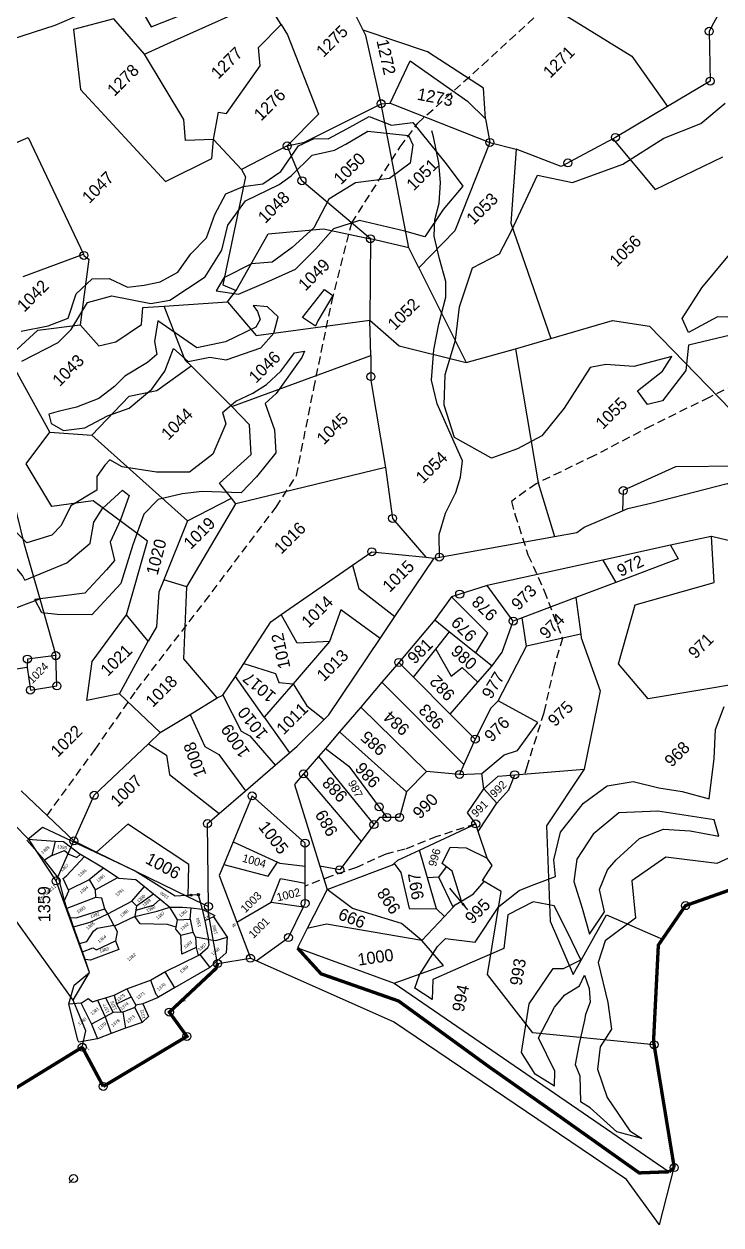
# Model space of a CAD drawing. Header units: metres. Extents: x 302481 to 307962, y 1946667 to 1951250.
# Drawn here: x 303832 to 304255, y 1946667 to 1947396 of the extents above; entities that cross this region are included whole.
import ezdxf

# ---------------------------------------------------------------- set-up
doc = ezdxf.new("R2010")
doc.units = ezdxf.units.M
doc.linetypes.add('DASHDOT', pattern=[1, 0.5, -0.25, 0, -0.25])
doc.linetypes.add('DASHED', pattern=[0.75, 0.5, -0.25])
for name, color, linetype in [('LINE_FOOTPATH', 1, 'DASHED'), ('LINE_WATER', 4, 'Continuous'), ('OFF', 1, 'Continuous'), ('POLY_HATCH', 12, 'Continuous'), ('POLY_PARCEL', 6, 'Continuous'), ('POLY_WATER', 4, 'Continuous'), ('SYM_ARROW', 1, 'Continuous'), ('SYM_STONE', 1, 'Continuous'), ('TEXT_MAPOUT', 7, 'Continuous'), ('TEXT_PARCEL', 7, 'Continuous'), ('V_BOUND_LINE', 7, 'Continuous'), ('V_BOUND_STREAM_LINE', 7, 'DASHDOT')]:
    doc.layers.add(name, color=color, linetype=linetype)
doc.styles.get("Standard").update_dxf_attribs({"font": 'simplex.shx'})
doc.styles.add('TEXT_MAP', font='')
doc.styles.get('TEXT_MAP').set_extended_font_data('Kruti Dev 050')
doc.dimstyles.get("Standard").update_dxf_attribs({"dimtxt": 0.18, "dimasz": 0.18, "dimexe": 0.18, "dimexo": 0.0625, "dimgap": 0.09, "dimtad": 0, "dimtih": 1, "dimtoh": 1, "dimdec": 4, "dimzin": 0, "dimdsep": 46, "dimtxsty": 'Standard', "dimcen": 0.09, "dimadec": 0, "dimazin": 0, "dimtfac": 1, "dimtdec": 4, "dimtofl": 0, "dimtmove": 0, "dimatfit": 3, "dimfxl": 1, "dimtolj": 1, "dimtzin": 0, "dimarcsym": 0})

# ---------------------------------------------------------------- blocks, each defined once
blk = doc.blocks.new('STONE')
blk.add_circle((0, 0), 0.851)
blk = doc.blocks.new('TEXTARROW')
blk.add_leader([(0.04, -0.01), (8.68, -0.01)], dimstyle='Standard', override={"dimtxt": 2.5, "dimasz": 2.5, "dimexe": 1.25, "dimexo": 0.625, "dimgap": 0.625, "dimtad": 1, "dimtih": 0, "dimtoh": 0, "dimzin": 8, "dimcen": 2.5, "dimtofl": 1})

msp = doc.modelspace()

# ---------------------------------------------------------------- linework, layer by layer
at = {"layer": 'LINE_FOOTPATH', "ltscale": 10}
for points in [[(303845.8, 1946915.49), (303875.08, 1946955.57), (303900.16, 1946991.63), (303941.69, 1947045.45), (303985.02, 1947102.85), (303997.38, 1947122.02), (304007.92, 1947174.88), (304018.84, 1947227.61), (304030.95, 1947275.54), (304060.37, 1947321.75), (304071.04, 1947336.2), (304110.34, 1947371.46), (304148.3, 1947406.32), (304185.97, 1947441.59), (304190.12, 1947495.49), (304195.93, 1947552.07), (304203.16, 1947611.33), (304206.86, 1947645.12), (304217.53, 1947660.08), (304256.23, 1947711.09), (304268.33, 1947722.79), (304286.83, 1947748.03), (304312.94, 1947788.05)], [(304284.2, 1947186.8), (304248.13, 1947169.52), (304213.07, 1947152.24), (304178.41, 1947134.15), (304142.94, 1947117.07), (304127.98, 1947106.31), (304130.17, 1947098.54), (304138.06, 1947073.91), (304147.88, 1947052), (304158.96, 1947023.09), (304153.68, 1947004.98), (304147.64, 1946977.75), (304137.55, 1946945.69), (304136.13, 1946940.68)], [(304106.28, 1946910.29), (304082.61, 1946902.6), (304063.35, 1946894.96), (304051.63, 1946891.95), (304033.8, 1946883.86), (304018.42, 1946878.64), (304002.62, 1946872.54)]]:
    msp.add_lwpolyline(points, dxfattribs=at)
at = {"layer": 'LINE_WATER'}
msp.add_lwpolyline([(304084.25, 1947072.44), (304084.04, 1947086.14), (304087.86, 1947099.09), (304094.13, 1947111.71), (304097.12, 1947121.06), (304098.3, 1947130.9), (304094.06, 1947140.59), (304082.82, 1947165.55), (304079.42, 1947179.99), (304080.8, 1947198.53), (304083.8, 1947214.11), (304088.12, 1947230.35), (304088.15, 1947240.03), (304084.26, 1947253.65), (304081.02, 1947267.61), (304081.54, 1947277.45), (304084.04, 1947287.62), (304084.9, 1947300.08), (304083.95, 1947312.06), (304080.56, 1947327.82), (304079.59, 1947331.6)], dxfattribs=at)
at = {"layer": 'OFF'}
for points in [[(303949.46, 1946825.47), (303969.37, 1946828.73)], [(304217.98, 1946666.58), (304226.94, 1946701.44)]]:
    msp.add_lwpolyline(points, dxfattribs=at)
at = {"layer": 'POLY_HATCH', "lineweight": -2}
for points in [[(304143.76, 1947304.68), (304165.19, 1947300.11), (304195.69, 1947311.33), (304220.56, 1947327.07), (304243.16, 1947336.05), (304257.86, 1947348.43)], [(303830.4, 1947191.46), (303852.51, 1947202.98), (303860.42, 1947210.85), (303870.46, 1947227.12), (303885.19, 1947231.29), (303908.83, 1947226.51), (303920.4, 1947228.59), (303941.99, 1947242.73), (303952.03, 1947259.01), (303955.75, 1947274.24), (303966.31, 1947288.93), (303986.84, 1947298.88), (303994.22, 1947304.12), (304006.87, 1947316.71), (304020.55, 1947319.83), (304027.39, 1947323.49), (304040.78, 1947331.41), (304065.47, 1947328.73), (304068.08, 1947322.95), (304066.47, 1947311.91), (304053.83, 1947302.48), (304033.32, 1947299.89), (304017, 1947289.94), (304008.01, 1947272.62), (303994.83, 1947260.56), (303982.71, 1947251.65), (303970.1, 1947250.62), (303953.25, 1947242.25), (303948.5, 1947234.37), (303962.16, 1947232.24), (303980.58, 1947240.09)], [(304261.1, 1947207.33), (304235.69, 1947201.18), (304233.95, 1947185.95), (304219.79, 1947167.37), (304210.76, 1947165.13), (304204.57, 1947173.61), (304219.84, 1947185.42), (304225.51, 1947194.44), (304202.36, 1947188.28), (304185.44, 1947189.45), (304175.84, 1947187.78), (304159.97, 1947162.99), (304146.38, 1947146.09), (304131.68, 1947138.23), (304115.87, 1947132.62), (304093.34, 1947145.08), (304087.19, 1947164.85), (304087.81, 1947183.46), (304094.08, 1947204.33), (304096.4, 1947224.63), (304104.37, 1947248.31), (304120.75, 1947256.74), (304128.13, 1947270.83), (304143.76, 1947304.68)], [(304086.45, 1947283.7), (304075.47, 1947267.08)], [(303980.58, 1947240.09), (303996.83, 1947247.54)], [(304008.94, 1947212.86), (304000.97, 1947218.19), (304014.38, 1947235.06)], [(303971.07, 1947225.39), (303973.69, 1947221.71), (303975.25, 1947216.97), (303972.61, 1947212.25), (303954.18, 1947203.35), (303936.82, 1947199.71), (303913.22, 1947216.05), (303911.08, 1947203.44), (303912.63, 1947195.56), (303906.84, 1947190.84), (303893.15, 1947182.46), (303886.82, 1947176.16), (303877.34, 1947168.83), (303863.65, 1947163.6), (303852.61, 1947160.99), (303846.82, 1947159.43), (303848.38, 1947153.65), (303855.73, 1947149.42), (303868.87, 1947150.97), (303882.56, 1947158.3), (303895.71, 1947163), (303909.42, 1947174.54), (303917.33, 1947185.56), (303922.63, 1947199.21), (303931.54, 1947191.31), (303944.69, 1947193.91), (303954.67, 1947192.31), (303975.72, 1947199.63), (303983.63, 1947208.54), (303986.29, 1947218.53)], [(303986.29, 1947218.53), (303979.68, 1947224.54), (303971.07, 1947225.39)], [(303952.52, 1947160.39), (303960.61, 1947167.27), (303970.82, 1947172.04), (303979.24, 1947177.43), (303987.97, 1947185.51), (303991.58, 1947190.3), (303996.1, 1947196.59), (304002.35, 1947197.67)], [(303952.52, 1947160.39), (303954.55, 1947153.42), (303946.61, 1947135.04), (303932.39, 1947124.03), (303912.41, 1947124.07), (303891.4, 1947127.27), (303884.05, 1947131.49), (303880.89, 1947128.35), (303876.14, 1947121.52), (303876.11, 1947113.11), (303860.31, 1947103.69), (303854.49, 1947091.61), (303848.7, 1947085.84), (303833.44, 1947081.14), (303824.01, 1947090.62)], [(303832.42, 1947058.39), (303857.83, 1947068.98), (303872.06, 1947081.04), (303874.2, 1947093.65), (303879.48, 1947102.04), (303891.6, 1947113.06), (303895.8, 1947109.89), (303890.5, 1947095.19), (303884.15, 1947081.54), (303886.74, 1947070.49), (303881.99, 1947064.72), (303868.81, 1947050.56), (303838.42, 1947046.66)], [(304251.2, 1946912.8), (304216.91, 1946918.06), (304193.22, 1946917.12), (304177.63, 1946904.08), (304167.72, 1946888.8), (304165.95, 1946875.23), (304171.08, 1946859.18), (304175.48, 1946843.38), (304184.65, 1946856.93), (304181.48, 1946870.51), (304186.45, 1946882.34), (304191.65, 1946888.5), (304205.76, 1946901.55), (304220.33, 1946907.19), (304236.62, 1946906.17), (304254.13, 1946902.92), (304251.2, 1946912.8)]]:
    msp.add_lwpolyline(points, dxfattribs=at)
at = {"layer": 'POLY_HATCH'}
for points in [[(303830.04, 1947209.87), (303846.42, 1947213.06), (303858.61, 1947217.71), (303863.52, 1947232.4), (303873.29, 1947241.64), (303883.52, 1947241.81), (303894.61, 1947236.43), (303904.84, 1947237.77), (303914.58, 1947239.8), (303925.32, 1947245.72), (303933.24, 1947256.81), (303942.62, 1947266.43), (303947.83, 1947280.64), (303954.49, 1947293.19), (303965.03, 1947297.75), (303977.01, 1947299.28), (303987.94, 1947306.76), (303998.61, 1947322.32), (304008.07, 1947326.78), (304016.64, 1947326.67), (304027.96, 1947332.78), (304041.62, 1947340.25), (304055.14, 1947334.97), (304068.1, 1947336.69), (304088.34, 1947311.54), (304098.46, 1947297.85)], [(304098.46, 1947297.85), (304086.45, 1947283.7)], [(304075.47, 1947267.08), (304063.19, 1947270.64), (304035.77, 1947277.12), (304019.82, 1947271.95), (304009.15, 1947259.9), (303996.83, 1947247.54)], [(304014.38, 1947235.06), (304019.46, 1947231.44), (304010.34, 1947216.08), (304008.94, 1947212.86)], [(304002.35, 1947197.67), (304000.64, 1947193.74), (303985.08, 1947171.97), (303978.31, 1947165.79), (303984.12, 1947149.84), (303984.74, 1947135.78), (303973.07, 1947121.2), (303963.85, 1947111.48), (303940.17, 1947112.3), (303927.89, 1947111), (303913.38, 1947107.49), (303904.72, 1947098.54), (303898.02, 1947079.85), (303890.64, 1947056.52), (303873.09, 1947037.41), (303852.06, 1947037.56), (303842.55, 1947038.57), (303838.42, 1947046.66)], [(303832.42, 1947058.39), (303830.89, 1947061.39), (303820.42, 1947073.81), (303806.82, 1947076.94), (303798.09, 1947081.6), (303774.88, 1947092.94), (303764.61, 1947097.38), (303755.32, 1947101.72), (303754.1, 1947109.67)], [(304154.22, 1946750.98), (304142.47, 1946758.17), (304134.17, 1946771.4), (304138.85, 1946801.02), (304153.38, 1946822.41), (304159.64, 1946822.39), (304170.09, 1946827.66), (304162.22, 1946844.08), (304154.06, 1946860.51), (304141.28, 1946862.9), (304125.81, 1946855.15), (304123.38, 1946834.57), (304104.16, 1946826.4), (304080.21, 1946815.74), (304079.89, 1946803.64), (304069.34, 1946810.48), (304072.15, 1946818.68), (304083.05, 1946835.9), (304087.94, 1946840.62), (304105.97, 1946838.48), (304120.39, 1946860.09), (304132.63, 1946869.88), (304140.29, 1946872.84), (304154.7, 1946878.4), (304153.82, 1946888.57), (304157.87, 1946905.23), (304171.74, 1946923.01), (304186.27, 1946933.48), (304201.92, 1946936.19), (304217.67, 1946932.16), (304231.7, 1946930.08), (304248.24, 1946925.48), (304251.18, 1946950.14), (304252.03, 1946967.72), (304257.33, 1946981.75)], [(304378.26, 1946902.62), (304354.1, 1946916.16), (304323.49, 1946910.52), (304274.9, 1946896.43), (304252.75, 1946886.18), (304221.75, 1946890.14), (304201.26, 1946875.72), (304203.41, 1946853.04), (304184.87, 1946839.17), (304180.8, 1946826.11), (304186.56, 1946801.76), (304188.87, 1946785.62), (304181.88, 1946774.92), (304180.31, 1946761.3), (304186.23, 1946744.04), (304199.94, 1946723.7), (304207.29, 1946719.24), (304192.15, 1946723.16), (304175.78, 1946737.8), (304169.92, 1946741.39)], [(304154.22, 1946750.98), (304154.44, 1946760.08), (304144.53, 1946780.39), (304154.21, 1946798.94), (304160.43, 1946806.49), (304169.38, 1946811.97), (304172.5, 1946818.5), (304175.22, 1946810.24), (304175.89, 1946801.99), (304173.11, 1946794.43), (304172.41, 1946790.99), (304168.93, 1946775.87), (304166.83, 1946764.18), (304169.56, 1946757.3), (304169.92, 1946741.39)]]:
    msp.add_lwpolyline(points, dxfattribs=at)
at = {"layer": 'POLY_HATCH', "lineweight": -2}
msp.add_lwpolyline([(304231.7, 1947217.51), (304243.6, 1947236.1), (304259.46, 1947255.24), (304273.61, 1947271.58), (304293.96, 1947281.68), (304318.79, 1947285.01), (304347.58, 1947291.16), (304358.32, 1947297.34), (304375.3, 1947314.23), (304377.02, 1947322.68), (304382.59, 1947297.85), (304380.29, 1947284.31), (304366.12, 1947264.59), (304346.35, 1947255.05), (304332.21, 1947244.36), (304312.97, 1947224.09), (304302.79, 1947217.34), (304288.13, 1947218.51), (304271.76, 1947217.98), (304253.14, 1947218.58), (304235.62, 1947209.03)], close=True, dxfattribs=at)
at = {"layer": 'POLY_PARCEL'}
for points in [[(303896.39, 1947416.97), (303908.99, 1947394.73), (303985.26, 1947424.97)], [(304019.87, 1947429.01), (304087.84, 1947426.81), (304159.39, 1947402.56), (304201.2, 1947376.95), (304222.91, 1947346.36)], [(304037.84, 1947392.79), (304019.87, 1947429.01)], [(304262.56, 1947418.76), (304248.24, 1947392.02), (304248.84, 1947361.74), (304222.91, 1947346.36)], [(303791.86, 1947367.85), (303824.49, 1947387.27), (303850.68, 1947395.67), (303884.11, 1947410.18)], [(303904.94, 1947378.03), (303923.35, 1947386.38), (303978.59, 1947411.43)], [(303988, 1947396.12), (303978.59, 1947411.43)], [(303886.39, 1947399.55), (303861.98, 1947393.19), (303866.08, 1947356.67), (303917.82, 1947300.7), (303945.93, 1947314.68), (303947.06, 1947326.26)], [(303904.94, 1947378.03), (303886.39, 1947399.55)], [(303947.06, 1947326.26), (303949.98, 1947342.84), (303954.81, 1947342.03), (303975.23, 1947370.98), (303974.26, 1947382.25), (303988, 1947396.12)], [(303988, 1947396.12), (303991.96, 1947389.81), (304010.73, 1947341.66), (303991.74, 1947322.37)], [(304112.17, 1947338.92), (304111.12, 1947357.41), (304077.04, 1947379.54), (304037.84, 1947392.79)], [(304048.8, 1947348.03), (304039.47, 1947389.52), (304037.84, 1947392.79)], [(303947.06, 1947326.26), (303929.89, 1947325.61), (303928.98, 1947338.42), (303904.94, 1947378.03)], [(304054.38, 1947348.28), (304066.55, 1947374.14), (304101.23, 1947349.66), (304112.17, 1947338.92)], [(303789.27, 1947366.22), (303810.29, 1947317.22), (303834.31, 1947327.47), (303867.89, 1947256.57)], [(303991.74, 1947322.37), (304002.35, 1947324.6), (304048.8, 1947348.03)], [(304048.8, 1947348.03), (304054.38, 1947348.28)], [(304065.69, 1947260.37), (304048.8, 1947348.03)], [(304054.38, 1947348.28), (304114.96, 1947324.49)], [(304222.91, 1947346.36), (304191.18, 1947327.54), (304189.64, 1947326.71)], [(304112.17, 1947338.92), (304114.96, 1947324.49)], [(303963.92, 1947307.94), (303947.06, 1947326.26)], [(303991.74, 1947322.37), (303963.92, 1947307.94)], [(304042.29, 1947265.91), (304000.73, 1947301.22), (303991.74, 1947322.37)], [(304114.96, 1947324.49), (304093.7, 1947270.66), (304071.81, 1947248.27)], [(304114.96, 1947324.49), (304130.79, 1947320.44)], [(304130.79, 1947320.44), (304127.65, 1947275.39), (304151.9, 1947205.25)], [(304189.64, 1947326.71), (304158.21, 1947309.83), (304130.79, 1947320.44)], [(304189.64, 1947326.71), (304215.37, 1947295.79), (304256.54, 1947315.82)], [(303963.92, 1947307.94), (303966.32, 1947303.5), (303952.61, 1947237.9), (303960.66, 1947234.47)], [(303960.66, 1947234.47), (303980.09, 1947268.85), (304013.72, 1947272.01), (304042.29, 1947265.91)], [(304042.29, 1947265.91), (304041.93, 1947216.49)], [(304065.69, 1947260.37), (304042.29, 1947265.91)], [(303831.39, 1947242.92), (303867.89, 1947256.57)], [(303867.89, 1947256.57), (303868.24, 1947255.82), (303871.23, 1947253.47), (303865.89, 1947213.58)], [(304071.81, 1947248.27), (304065.69, 1947260.37)], [(304071.81, 1947248.27), (304100.52, 1947190.82)], [(303955.51, 1947227.62), (303960.66, 1947234.47)], [(303917.04, 1947225.06), (303955.51, 1947227.62)], [(303955.51, 1947227.62), (303972.79, 1947207.24), (304041.93, 1947216.49)], [(303865.89, 1947213.58), (303877.32, 1947200.78), (303887.63, 1947203.24), (303903.31, 1947213.77), (303904, 1947224.2), (303917.04, 1947225.06)], [(303933.3, 1947188.64), (303929.69, 1947192.15), (303917.04, 1947225.06)], [(303822.37, 1947193.92), (303840.27, 1947210.43), (303865.89, 1947213.58)], [(304042.52, 1947195.03), (304041.93, 1947216.49)], [(304041.93, 1947216.49), (304059.74, 1947200.94), (304100.52, 1947190.82)], [(304151.9, 1947205.25), (304189.4, 1947216.2), (304211.94, 1947212.77), (304261.33, 1947161.95), (304268, 1947127.64), (304227.7, 1947127.33), (304195.97, 1947112.92), (304195.47, 1947100.56)], [(304130.4, 1947198.98), (304151.9, 1947205.25)], [(304100.52, 1947190.82), (304130.4, 1947198.98)], [(304130.4, 1947198.98), (304144.26, 1947117.71), (304154.21, 1947085.08)], [(303847.55, 1947148.39), (303822.37, 1947193.92)], [(303958.18, 1947164.04), (304042.52, 1947195.03)], [(304042.52, 1947195.03), (304042.65, 1947179.89), (304051.52, 1947126.96)], [(303873.12, 1947146.59), (303895.63, 1947170.26), (303912.57, 1947173.73), (303933.3, 1947188.64)], [(303958.18, 1947164.04), (303933.3, 1947188.64)], [(303957.85, 1947108.3), (303950.55, 1947117.42), (303969.92, 1947134.78), (303968.76, 1947152.88), (303958.18, 1947164.04)], [(303894.02, 1947037.33), (303906.9, 1947082.16), (303873.81, 1947106.64), (303848.8, 1947103.19), (303833.12, 1947129.15), (303847.55, 1947148.39)], [(303847.55, 1947148.39), (303873.12, 1947146.59)], [(303873.12, 1947146.59), (303931.19, 1947094.58)], [(303751.44, 1947129.12), (303767.81, 1947135.09), (303823.26, 1947115.88), (303831.79, 1947080.98), (303841.36, 1947047.08)], [(304051.52, 1947126.96), (303960.6, 1947104.87)], [(304051.52, 1947126.96), (304055.81, 1947096.02), (304075.94, 1947072.4)], [(303930.69, 1947054.44), (303960.6, 1947104.87)], [(303931.19, 1947094.58), (303957.85, 1947108.3)], [(303960.6, 1947104.87), (303957.85, 1947108.3)], [(303931.19, 1947094.58), (303916.73, 1947058.66)], [(304224.76, 1947079.65), (304229.24, 1947071.4), (304191.42, 1947057.12)], [(304293.54, 1947025.38), (304267.85, 1946995.78), (304211.09, 1946986.28), (304193.16, 1947007.57), (304203.16, 1947043.43), (304251.13, 1947057.14), (304249.55, 1947085.02)], [(304031.48, 1947067.66), (304043.1, 1947075.73), (304075.94, 1947072.4)], [(304075.94, 1947072.4), (304081.13, 1947071.88)], [(303988.14, 1947037.55), (304031.48, 1947067.66)], [(304031.48, 1947067.66), (304035.32, 1947053.34), (304057.24, 1947036.32)], [(304183.61, 1947070.54), (304191.42, 1947057.12)], [(303916.73, 1947058.66), (303913.74, 1947051.23), (303912.28, 1947030.17), (303907.21, 1947021.48)], [(303930.69, 1947054.44), (303916.73, 1947058.66)], [(303949.27, 1946986.88), (303928.98, 1947010.59), (303930.69, 1947054.44)], [(304129.07, 1947033.56), (304113.34, 1947055.12)], [(304191.42, 1947057.12), (304167.21, 1947047.97)], [(303820.95, 1947039.49), (303841.36, 1947047.08)], [(303841.36, 1947047.08), (303851.1, 1947012.59)], [(304106.41, 1947014.33), (304113.61, 1947026.21), (304091.56, 1947048.41)], [(304167.21, 1947047.97), (304134.59, 1947035.64)], [(304167.21, 1947047.97), (304170.17, 1947025.57)], [(303889.78, 1946989.46), (303869.91, 1946985.29), (303873.26, 1947009.11), (303894.02, 1947037.33)], [(303907.21, 1947021.48), (303894.02, 1947037.33)], [(303965.35, 1947007.83), (303981.9, 1947033.21), (303988.14, 1947037.55)], [(304017.39, 1947021.22), (303997.75, 1947020.17), (303988.14, 1947037.55)], [(304048.31, 1947023.03), (304024.32, 1947040.48), (304017.39, 1947021.22)], [(304134.59, 1947035.64), (304129.07, 1947033.56)], [(304137.24, 1947018.28), (304134.59, 1947035.64)], [(304081.51, 1947034.31), (304090.47, 1947027.12)], [(304116.29, 1947006.4), (304122.37, 1947014.64), (304129.07, 1947033.56)], [(303889.78, 1946989.46), (303907.21, 1947021.48)], [(304017.39, 1947021.22), (303995.38, 1946995.37)], [(304081.99, 1947016.51), (304090.47, 1947027.12)], [(304090.47, 1947027.12), (304106.41, 1947014.33)], [(304170.17, 1947025.57), (304137.24, 1947018.28)], [(304170.17, 1947025.57), (304170.46, 1947023.32), (304181.87, 1946991.21), (304172.1, 1946943.57)], [(304068.45, 1946999.56), (304081.99, 1947016.51)], [(304081.99, 1947016.51), (304091.33, 1947000.03), (304098.14, 1947005.33), (304107.66, 1946996.44)], [(304106.41, 1947014.33), (304116.29, 1947006.4)], [(304119.89, 1946985.12), (304137.24, 1947018.28)], [(303833.79, 1947005.44), (303835.71, 1946991.64), (303851.77, 1946994.18), (303851.1, 1947012.59)], [(303851.1, 1947012.59), (303833.85, 1947010.52), (303833.79, 1947005.44)], [(303960.24, 1946999.99), (303965.35, 1947007.83)], [(303965.35, 1947007.83), (303984.72, 1947001.71), (303986.63, 1946996.25), (303995.38, 1946995.37)], [(304068.45, 1946999.56), (304059.55, 1947008.47)], [(304107.66, 1946996.44), (304116.29, 1947006.4)], [(303833.79, 1947005.44), (303790.77, 1946998.88)], [(303952.72, 1946988.47), (303960.24, 1946999.99)], [(303977.85, 1946975.29), (303960.24, 1946999.99)], [(304090.87, 1946977.09), (304068.45, 1946999.56)], [(303995.38, 1946995.37), (303977.85, 1946975.29)], [(303995.38, 1946995.37), (304003.59, 1946982.1), (304014.26, 1946973.79)], [(304049.29, 1946996.4), (304099.18, 1946946.5)], [(304090.87, 1946977.09), (304107.66, 1946996.44)], [(303914.58, 1946965.82), (303889.78, 1946989.46)], [(303932.71, 1946976.83), (303949.27, 1946986.88)], [(303949.27, 1946986.88), (303952.72, 1946988.47)], [(303952.72, 1946988.47), (303963.82, 1946966.73), (303969.11, 1946963.83), (303984.5, 1946946.06)], [(304119.89, 1946985.12), (304115.48, 1946980.73), (304106.06, 1946961.86)], [(304110.03, 1946940.95), (304123.64, 1946952.29), (304131.71, 1946955.02), (304144.05, 1946971.87), (304119.89, 1946985.12)], [(304036.44, 1946981.27), (304076.48, 1946942.11)], [(304106.06, 1946961.86), (304090.87, 1946977.09)], [(303914.58, 1946965.82), (303932.71, 1946976.83)], [(303932.71, 1946976.83), (303941.69, 1946957.33), (303950.15, 1946952.49), (303966.35, 1946930.41)], [(303977.85, 1946975.29), (303993.11, 1946953.49)], [(303907.44, 1946959.03), (303914.58, 1946965.82)], [(304064.15, 1946929.85), (304023.59, 1946966.29)], [(303862.14, 1946899.98), (303874.51, 1946927.7), (303907.44, 1946959.03)], [(303907.44, 1946959.03), (303918.45, 1946952.16), (303920.23, 1946940.41), (303950.5, 1946916.73)], [(304014.96, 1946956.23), (304029.18, 1946945.51), (304052.36, 1946914.29)], [(304106.06, 1946961.86), (304099.18, 1946946.5)], [(304010.79, 1946951.36), (304044.48, 1946909.94)], [(304001.64, 1946940.69), (304036.63, 1946899.58)], [(304076.48, 1946942.11), (304064.15, 1946929.85)], [(304096.46, 1946940.42), (304076.48, 1946942.11)], [(304099.18, 1946946.5), (304096.46, 1946940.42)], [(304096.46, 1946940.42), (304110.03, 1946940.95)], [(304111.22, 1946931.68), (304110.03, 1946940.95)], [(304129.97, 1946940.19), (304172.1, 1946943.57)], [(304172.1, 1946943.57), (304149.24, 1946909.23), (304151.62, 1946851.28), (304165.6, 1946818.76), (304185.75, 1946855.01), (304219.79, 1946840.32)], [(304111.22, 1946931.68), (304119.91, 1946939.38), (304129.97, 1946940.19)], [(304119.18, 1946923), (304126.52, 1946931.1), (304129.97, 1946940.19)], [(303830.06, 1946930.45), (303862.14, 1946899.98)], [(304064.15, 1946929.85), (304060.06, 1946914.27), (304052.36, 1946914.29)], [(304106.28, 1946910.29), (304101.29, 1946917.07), (304111.22, 1946931.68)], [(304119.18, 1946923), (304111.22, 1946931.68)], [(303851.33, 1946875.65), (303835, 1946900.59), (303815.71, 1946920.08)], [(304107.81, 1946905.71), (304119.18, 1946923)], [(304052.36, 1946914.29), (304047.78, 1946914.3), (304044.48, 1946909.94)], [(303931.66, 1946866.08), (303931.95, 1946885.73), (303894.94, 1946910.11), (303875.9, 1946893.12)], [(304044.48, 1946909.94), (304036.63, 1946899.58)], [(304072.2, 1946894.39), (304106.28, 1946910.29)], [(304107.81, 1946905.71), (304106.28, 1946910.29)], [(304113.25, 1946889.43), (304107.81, 1946905.71)], [(303851.33, 1946875.65), (303861.33, 1946898.17), (303862.14, 1946899.98)], [(303862.14, 1946899.98), (303875.9, 1946893.12)], [(303958.89, 1946899.47), (303985.79, 1946887.1)], [(304036.63, 1946899.58), (304023.65, 1946882.44), (304011.58, 1946884.74)], [(303875.9, 1946893.12), (303931.66, 1946866.08)], [(304056.76, 1946886.36), (304059.02, 1946888.24), (304072.2, 1946894.39)], [(304077.09, 1946877.47), (304072.2, 1946894.39)], [(304088.56, 1946884.25), (304085.95, 1946886.29), (304090.86, 1946896.16), (304100.47, 1946895.87), (304113.25, 1946889.43)], [(303953.16, 1946885.58), (303980.13, 1946878.53), (303985.79, 1946887.1)], [(303985.79, 1946887.1), (303987.31, 1946886.41), (304002.59, 1946884.73)], [(304016.01, 1946870.56), (304055.76, 1946885.53), (304056.76, 1946886.36)], [(304056.76, 1946886.36), (304060.75, 1946880.79), (304065.96, 1946858.98), (304082.48, 1946858.81)], [(304083.9, 1946877.9), (304088.56, 1946884.25)], [(304097.7, 1946863.39), (304092.03, 1946881.54), (304088.56, 1946884.25)], [(304111.52, 1946875.34), (304110.36, 1946876.03), (304116.35, 1946885.09), (304113.25, 1946889.43)], [(303861.67, 1946803.11), (303871.71, 1946820.01), (303851.33, 1946875.65)], [(303981.92, 1946862.76), (303987.65, 1946877.24), (304002.61, 1946874.28)], [(304083.9, 1946877.9), (304077.09, 1946877.47)], [(304082.48, 1946858.81), (304077.09, 1946877.47)], [(304092.55, 1946859.66), (304083.9, 1946877.9)], [(304097.7, 1946863.39), (304104.99, 1946867.81), (304111.52, 1946875.34)], [(304214.68, 1946776.14), (304140.93, 1946783.37), (304113.56, 1946818.76), (304121.71, 1946869.24), (304111.52, 1946875.34)], [(303861.67, 1946803.11), (303813.65, 1946869.7)], [(304073.55, 1946839.42), (304061.25, 1946849.75), (304031.49, 1946858.96), (304016.01, 1946870.56)], [(303931.66, 1946866.08), (303943.86, 1946860.16)], [(303961.13, 1946850.59), (303981.92, 1946862.76)], [(303981.92, 1946862.76), (304001.62, 1946859.93)], [(304092.55, 1946859.66), (304093.87, 1946861.07), (304097.7, 1946863.39)], [(304073.55, 1946839.42), (304087.31, 1946854.07)], [(304082.48, 1946858.81), (304087.31, 1946854.07)], [(304087.31, 1946854.07), (304092.55, 1946859.66)], [(304073.55, 1946839.42), (304015.64, 1946849.42), (304003.94, 1946846.68)], [(304056.7, 1946813.58), (304086.77, 1946824.23), (304073.55, 1946839.42)], [(303867.21, 1946774.61), (303869.31, 1946784.53), (303861.67, 1946803.11)], [(303859.31, 1946692.21), (303861.89, 1946694.78)]]:
    msp.add_lwpolyline(points, dxfattribs=at)
at = {"layer": 'POLY_PARCEL', "lineweight": -2}
for points in [[(303834.17, 1946901.13), (303842.97, 1946908.41), (303899.43, 1946881.71), (303923.6, 1946866.53), (303937.73, 1946867.34), (303940.11, 1946858.56)], [(303844.29, 1946888.33), (303833.45, 1946900.53)], [(303834.17, 1946901.13), (303850.67, 1946899.83)], [(303850.67, 1946899.83), (303848.73, 1946891.09)], [(303850.67, 1946899.83), (303855.8, 1946899.71), (303865.85, 1946892), (303866.07, 1946891.88)], [(303848.73, 1946891.09), (303844.29, 1946888.33)], [(303848.73, 1946891.09), (303856.42, 1946894.07), (303859.1, 1946892.03), (303863.82, 1946889.89), (303866.07, 1946891.88)], [(303858.97, 1946869.66), (303855.52, 1946877.05), (303857.72, 1946878.78), (303868.55, 1946890.49)], [(303866.07, 1946891.88), (303868.26, 1946890.66), (303868.55, 1946890.49)], [(303868.55, 1946890.49), (303880.15, 1946883.64)], [(303856.44, 1946863.75), (303853.03, 1946877.08), (303844.29, 1946888.33)], [(303871.44, 1946876.52), (303880.15, 1946883.64)], [(303880.15, 1946883.64), (303888.82, 1946877.81)], [(303858.97, 1946869.66), (303859.32, 1946870.49), (303871.11, 1946876.25), (303871.44, 1946876.52)], [(303871.44, 1946876.52), (303875.01, 1946870.19)], [(303875.01, 1946870.19), (303888.82, 1946877.81)], [(303888.82, 1946877.81), (303889.38, 1946877.44), (303899.82, 1946876.51), (303905.09, 1946872.22)], [(303856.44, 1946863.75), (303858.97, 1946869.66)], [(303875.01, 1946870.19), (303875.28, 1946865.59)], [(303897.25, 1946863.4), (303905.09, 1946872.22)], [(303900.18, 1946860.58), (303910.54, 1946867.79)], [(303905.09, 1946872.22), (303910.54, 1946867.79)], [(303910.54, 1946867.79), (303914.56, 1946864.52)], [(303857.93, 1946858.97), (303856.44, 1946863.75)], [(303875.28, 1946865.59), (303857.93, 1946858.97)], [(303880.97, 1946858.79), (303880.64, 1946859.39), (303879.05, 1946865.13), (303875.28, 1946865.59)], [(303882.69, 1946855.65), (303897.25, 1946863.4)], [(303897.25, 1946863.4), (303900.18, 1946860.58)], [(303899.74, 1946857.94), (303910.49, 1946860.93), (303914.56, 1946864.52)], [(303900.18, 1946860.58), (303899.74, 1946857.94)], [(303914.56, 1946864.52), (303920.4, 1946859.78)], [(303859.98, 1946853.19), (303858.04, 1946858.61), (303857.93, 1946858.97)], [(303859.98, 1946853.19), (303864.05, 1946853.35), (303880.97, 1946858.79)], [(303861.95, 1946847.69), (303859.98, 1946853.19)], [(303861.95, 1946847.69), (303871.97, 1946850.52), (303882.69, 1946855.65)], [(303882.69, 1946855.65), (303880.97, 1946858.79)], [(303886.49, 1946848.69), (303882.69, 1946855.65)], [(303899.11, 1946854.15), (303886.79, 1946848.13)], [(303899.11, 1946854.15), (303912.73, 1946857.22), (303920.4, 1946859.78)], [(303899.74, 1946857.94), (303899.11, 1946854.15)], [(303924.36, 1946847.61), (303919.04, 1946849.23), (303902.44, 1946849.61), (303899.11, 1946854.15)], [(303920.4, 1946859.78), (303928.08, 1946859.82), (303933.37, 1946859.26)], [(303925.05, 1946852.07), (303920.4, 1946859.78)], [(303932.78, 1946852.51), (303933.37, 1946859.26)], [(303933.37, 1946859.26), (303940.11, 1946858.56)], [(303940.11, 1946858.56), (303941.61, 1946851.36)], [(303940.11, 1946858.56), (303947.68, 1946854.67), (303947.04, 1946853.82)], [(303947.04, 1946853.82), (303941.61, 1946851.36)], [(303947.04, 1946853.82), (303955.27, 1946841.45)], [(303865.55, 1946837.62), (303861.95, 1946847.69)], [(303865.55, 1946837.62), (303869.9, 1946838.91), (303874, 1946845.19), (303876.2, 1946846.87), (303886.49, 1946848.69)], [(303886.79, 1946848.13), (303886.49, 1946848.69)], [(303886.79, 1946848.13), (303888.35, 1946844.71), (303887.42, 1946839.2)], [(303927.06, 1946842.67), (303924.15, 1946846.3), (303924.36, 1946847.61)], [(303924.36, 1946847.61), (303925.05, 1946852.07)], [(303925.05, 1946852.07), (303932.78, 1946852.51)], [(303932.78, 1946852.51), (303934.31, 1946844.54)], [(303941.61, 1946851.36), (303943.95, 1946840.12)], [(303867.31, 1946832.58), (303873.54, 1946835.01), (303875.92, 1946833.82), (303887.42, 1946839.2)], [(303887.42, 1946839.2), (303889.37, 1946834.09), (303872.18, 1946827.62), (303868.97, 1946827.84)], [(303927.06, 1946842.67), (303934.31, 1946844.54)], [(303936.46, 1946835.13), (303927.64, 1946831.13), (303927.06, 1946842.67)], [(303934.31, 1946844.54), (303936.09, 1946841.42)], [(303943.95, 1946840.12), (303936.09, 1946841.42)], [(303936.09, 1946841.42), (303936.46, 1946835.13)], [(303938.68, 1946830.93), (303943.43, 1946835.16), (303944.29, 1946836.77), (303943.95, 1946840.12)], [(303943.95, 1946840.12), (303948.31, 1946839.41), (303955.27, 1946841.45)], [(303955.27, 1946841.45), (303954.67, 1946831.9), (303945.16, 1946823.38), (303944.7, 1946823.12)], [(303867.31, 1946832.58), (303865.55, 1946837.62)], [(303868.97, 1946827.84), (303867.31, 1946832.58)], [(303936.46, 1946835.13), (303937.64, 1946830.41)], [(303859, 1946800.91), (303862.38, 1946812.34), (303871.71, 1946820.01), (303868.97, 1946827.84)], [(303917.32, 1946820.37), (303937.64, 1946830.41)], [(303937.64, 1946830.41), (303938.68, 1946830.93)], [(303938.68, 1946830.93), (303944.7, 1946823.12)], [(303908.73, 1946815.46), (303917.32, 1946820.37)], [(303917.32, 1946820.37), (303923.26, 1946810.79)], [(303944.7, 1946823.12), (303923.26, 1946810.79)], [(303886.51, 1946806.31), (303894.28, 1946810.11)], [(303894.28, 1946810.11), (303908.73, 1946815.46)], [(303894.28, 1946810.11), (303897.01, 1946805.2)], [(303908.73, 1946815.46), (303911.88, 1946806.95), (303913.64, 1946805.08)], [(303923.26, 1946810.79), (303913.64, 1946805.08)], [(303866.39, 1946801.68), (303867.13, 1946801.75), (303870.87, 1946804.24), (303873.47, 1946802.29), (303876.39, 1946803.19)], [(303876.39, 1946803.19), (303881.29, 1946804.7)], [(303876.39, 1946803.19), (303881.14, 1946793.12)], [(303881.29, 1946804.7), (303886.51, 1946806.31)], [(303881.29, 1946804.7), (303885.93, 1946795.79)], [(303886.51, 1946806.31), (303888.04, 1946801.07)], [(303888.04, 1946801.07), (303897.01, 1946805.2)], [(303897.01, 1946805.2), (303899.85, 1946800.1)], [(303913.64, 1946805.08), (303913.29, 1946804.86), (303904.01, 1946800.9)], [(303859, 1946800.91), (303866.39, 1946801.68)], [(303876.57, 1946779.79), (303865.14, 1946777.76), (303864.49, 1946778.94), (303859, 1946800.91)], [(303866.39, 1946801.68), (303872.73, 1946788.62)], [(303885.93, 1946795.79), (303881.14, 1946793.12)], [(303890.9, 1946795.88), (303885.93, 1946795.79)], [(303888.04, 1946801.07), (303890.9, 1946795.88)], [(303891.8, 1946795.9), (303890.9, 1946795.88)], [(303899.1, 1946798.7), (303891.8, 1946795.9)], [(303891.8, 1946795.9), (303893.55, 1946786.12)], [(303899.85, 1946800.1), (303899.1, 1946798.7)], [(303899.1, 1946798.7), (303903.64, 1946789.55)], [(303904.01, 1946800.9), (303899.85, 1946800.1)], [(303904.01, 1946800.9), (303907.45, 1946793.21), (303903.64, 1946789.55)], [(303881.14, 1946793.12), (303872.73, 1946788.62)], [(303872.73, 1946788.62), (303876.57, 1946779.79)], [(303881.14, 1946793.12), (303884.83, 1946782.88)], [(303903.64, 1946789.55), (303893.55, 1946786.12)], [(303884.83, 1946782.88), (303876.57, 1946779.79)], [(303893.55, 1946786.12), (303892.97, 1946785.92), (303884.83, 1946782.88)]]:
    msp.add_lwpolyline(points, dxfattribs=at)
at = {"layer": 'POLY_WATER'}
for points in [[(304198.7, 1947101.94), (304212.65, 1947105.34), (304259.01, 1947117.15), (304290.71, 1947099.02), (304304.9, 1947112.39), (304340.35, 1947137.91)], [(304195.47, 1947100.56), (304198.7, 1947101.94)], [(304167.67, 1947087.51), (304172.21, 1947090.65), (304195.47, 1947100.56)], [(304154.21, 1947085.08), (304167.67, 1947087.51)], [(304081.13, 1947071.88), (304154.21, 1947085.08)], [(304224.76, 1947079.65), (304183.61, 1947070.54)], [(304249.55, 1947085.02), (304249.28, 1947085.08), (304224.76, 1947079.65)], [(304287.95, 1947075.97), (304249.55, 1947085.02)], [(304057.24, 1947036.32), (304081.13, 1947071.88)], [(304183.61, 1947070.54), (304113.34, 1947055.12)], [(304113.34, 1947055.12), (304091.56, 1947048.41)], [(304091.56, 1947048.41), (304081.51, 1947034.31)], [(304048.31, 1947023.03), (304057.24, 1947036.32)], [(304081.51, 1947034.31), (304059.55, 1947008.47)], [(304014.26, 1946973.79), (304017.11, 1946976.6), (304048.31, 1947023.03)], [(304059.55, 1947008.47), (304049.29, 1946996.4)], [(304049.29, 1946996.4), (304036.44, 1946981.27)], [(304036.44, 1946981.27), (304023.59, 1946966.29)], [(303993.11, 1946953.49), (303997.75, 1946957.49), (304014.26, 1946973.79)], [(304023.59, 1946966.29), (304014.96, 1946956.23)], [(304014.96, 1946956.23), (304010.79, 1946951.36)], [(303984.5, 1946946.06), (303993.11, 1946953.49)], [(304010.79, 1946951.36), (304001.64, 1946940.69)], [(303966.35, 1946930.41), (303984.5, 1946946.06)], [(304001.64, 1946940.69), (303996.14, 1946934.27), (304011.58, 1946884.74)], [(303950.5, 1946916.73), (303966.35, 1946930.41)], [(304002.57, 1946898.66), (303970.39, 1946927.33), (303958.89, 1946899.47)], [(303943.86, 1946860.16), (303943.3, 1946910.53), (303950.5, 1946916.73)], [(303958.89, 1946899.47), (303953.16, 1946885.58)], [(304002.59, 1946884.73), (304002.57, 1946898.66)], [(303953.16, 1946885.58), (303950.43, 1946878.96), (303961.13, 1946850.59)], [(304002.61, 1946874.28), (304002.59, 1946884.73)], [(304011.58, 1946884.74), (304016.01, 1946870.56)], [(304001.62, 1946859.93), (304002.63, 1946861.99), (304002.61, 1946874.28)], [(304016.01, 1946870.56), (304003.94, 1946846.68)], [(303949.46, 1946825.47), (303943.91, 1946855.92), (303943.86, 1946860.16)], [(303972.8, 1946827.21), (303992.48, 1946841.29), (304001.62, 1946859.93)], [(303961.13, 1946850.59), (303969.37, 1946828.73)], [(304003.94, 1946846.68), (303998, 1946834.92), (304056.7, 1946813.58)], [(303972.8, 1946827.21), (303969.37, 1946828.73)], [(304217.98, 1946666.58), (304198, 1946694.19), (304056.42, 1946790.07), (303972.8, 1946827.21)], [(304056.7, 1946813.58), (304223.91, 1946698.92)]]:
    msp.add_lwpolyline(points, dxfattribs=at)
at = {"layer": 'V_BOUND_LINE', "const_width": 2.04}
for points in [[(304354.78, 1946901.48), (304351.48, 1946902.21), (304233.74, 1946860.65), (304219.79, 1946840.32)], [(304219.79, 1946840.32), (304217.27, 1946836.64), (304214.35, 1946778.19), (304214.68, 1946776.14)], [(303879.97, 1946750.79), (303930.79, 1946781.19), (303920.13, 1946795.92), (303948.51, 1946822.51), (303949.46, 1946825.47)], [(303815.71, 1946742.94), (303867.21, 1946774.61)], [(303867.21, 1946774.61), (303879.97, 1946750.79)], [(304214.68, 1946776.14), (304226.94, 1946701.44)], [(304226.94, 1946701.44), (304223.91, 1946698.92)]]:
    msp.add_lwpolyline(points, dxfattribs=at)
at = {"layer": 'V_BOUND_STREAM_LINE', "ltscale": 10, "const_width": 2.04}
msp.add_lwpolyline([(304223.91, 1946698.92), (304205.64, 1946698.23), (304155.25, 1946734), (304114.2, 1946762.86), (304059.41, 1946802.7), (304012.31, 1946819.22), (303998, 1946834.92)], dxfattribs=at)

# ---------------------------------------------------------------- block references
at = {"layer": 'SYM_ARROW', "xscale": 1.971114545664052, "yscale": 1.971114545664052, "zscale": 1.971114545664052, "rotation": 130.144299831522}
msp.add_blockref('TEXTARROW', (304101.51, 1946858.1), dxfattribs=at)
at = {"layer": 'SYM_STONE', "xscale": 2.862570097236071, "yscale": 2.862570097236071, "zscale": 2.862570097236071, "rotation": 44.8498280447801}
for p in [(304248.24, 1947392.02), (304248.84, 1947361.74), (304048.8, 1947348.03), (304114.96, 1947324.49), (304191.18, 1947327.54), (303991.74, 1947322.37), (304162.29, 1947312.02), (304000.73, 1947301.22), (304042.29, 1947265.91), (303868.24, 1947255.82), (304042.63, 1947182.19), (304195.97, 1947112.92), (304055.81, 1947096.02), (304043.1, 1947075.73), (304084.25, 1947072.44), (304096.56, 1947049.95), (304129.07, 1947033.56), (303833.85, 1947010.52), (303851.1, 1947012.59), (304059.55, 1947008.47), (303835.71, 1946991.64), (303851.77, 1946994.18), (304106.06, 1946961.86), (304001.64, 1946940.69), (304096.46, 1946940.42), (304129.97, 1946940.19), (303874.51, 1946927.7), (303970.39, 1946927.33), (304047.66, 1946920.62), (303943.3, 1946910.53), (304044.48, 1946909.94), (304052.36, 1946914.29), (304052.36, 1946914.29), (304060.06, 1946914.27), (304060.06, 1946914.27), (304106.28, 1946910.29), (303862.14, 1946899.98), (304002.57, 1946898.66), (304023.65, 1946882.44), (303851.33, 1946875.65), (303943.86, 1946860.16), (304002.63, 1946861.99), (304233.74, 1946860.65), (304233.74, 1946860.65), (303992.48, 1946841.29), (303969.37, 1946828.73), (303949.46, 1946825.47), (303920.13, 1946795.92), (303930.79, 1946781.19), (303867.21, 1946774.61), (304214.68, 1946776.14), (303879.97, 1946750.79), (304226.94, 1946701.44), (303861.89, 1946694.78)]:
    msp.add_blockref('STONE', p, dxfattribs=at)
at = {"layer": 'SYM_STONE', "lineweight": -2, "xscale": 0.7371591076019214, "yscale": 0.7371591076019214, "zscale": 0.7371591076019214, "rotation": 39.59877169023737}
for p in [(303933.26, 1946867.08), (303937.73, 1946867.34)]:
    msp.add_blockref('STONE', p, dxfattribs=at)

# ---------------------------------------------------------------- texts
at = {"layer": 'TEXT_MAPOUT', "lineweight": -2, "style": 'TEXT_MAP'}
for s, height, p in [('yk-l-ua211', 2.106, (303841.19, 1946863.51)), ('æ', 2.11, (303959.01, 1946847.32)), ('.kq', 2.106, (303926.96, 1946800.74)), ('l', 2.11, (303871.19, 1946772.63))]:
    msp.add_text(s, height=height, rotation=39.59877, dxfattribs=at).set_placement(p)
at = {"layer": 'TEXT_PARCEL', "style": 'TEXT_MAP'}
for s, height, rotation, p in [('1275', 7.361, 44.84983, (304013.77, 1947375.7)), ('1272', 7.361, 282.40966, (304045.94, 1947386.29)), ('1277', 7.361, 44.84983, (303949.8, 1947362.51)), ('1271', 7.361, 44.84983, (304151.6, 1947363.11)), ('1278', 7.361, 44.84983, (303886.78, 1947352.12)), ('1276', 7.361, 44.84983, (303975.91, 1947337.16)), ('1273', 7.361, 349.02814, (304070.28, 1947350.5)), ('1050', 7.361, 44.84983, (304024.35, 1947298.33)), ('1051', 7.361, 44.84983, (304068.59, 1947294.64)), ('1047', 7.361, 44.84983, (303871.49, 1947286.86)), ('1048', 7.361, 44.84983, (303978.39, 1947274.83)), ('1053', 7.361, 44.84983, (304104.99, 1947273.95)), ('1056', 7.361, 44.84983, (304192.02, 1947248.28)), ('1049', 7.361, 44.84983, (304002.85, 1947233.81)), ('1042', 7.361, 44.84983, (303831.98, 1947220.99)), ('1052', 7.361, 44.84983, (304057.19, 1947209.9)), ('1046', 7.361, 44.84983, (303972.83, 1947177.74)), ('1043', 7.361, 44.84983, (303853.47, 1947175.72)), ('1055', 7.361, 44.84983, (304183.51, 1947149.65)), ('1044', 7.361, 44.84983, (303919.57, 1947143.13)), ('1045', 7.361, 44.84983, (304014.01, 1947140.29)), ('1054', 7.361, 44.84983, (304074.27, 1947116.77)), ('1019', 7.361, 44.84983, (303933.19, 1947076.79)), ('1016', 7.361, 44.84983, (303988.15, 1947073.82)), ('1020', 7.361, 75.27882, (303912.97, 1947061.09)), ('972', 7.361, 25.76528, (304194.39, 1947060.34)), ('1015', 7.361, 44.84983, (304054.07, 1947050.64)), ('973', 7.361, 44.84983, (304132.3, 1947039.68)), ('1014', 7.361, 44.84983, (304004.78, 1947029.07)), ('978', 7.361, 135.91231, (304120.09, 1947038.23)), ('979', 7.361, 134.84983, (304107.52, 1947025.52)), ('974', 7.361, 44.84983, (304149.38, 1947022.14)), ('1012', 7.361, 102.19255, (303993.76, 1947005.42)), ('981', 7.361, 44.84983, (304069.23, 1947006.96)), ('971', 7.361, 44.84983, (304239.82, 1947010.13)), ('1021', 7.361, 44.84983, (303882.71, 1946999.52)), ('1013', 7.361, 44.84983, (304014.08, 1946996.46)), ('980', 7.361, 318.48803, (304090.63, 1947014.22)), ('1024', 4.907, 44.84983, (303836.83, 1946995.16)), ('1018', 7.361, 44.84983, (303910.1, 1946980.77)), ('1017', 7.361, 140.04687, (303985.57, 1946989.12)), ('982', 7.361, 132.93785, (304094.24, 1946989.36)), ('977', 7.361, 59.31933, (304115.81, 1946985.69)), ('975', 7.361, 44.84983, (304154.54, 1946968.98)), ('1010', 7.361, 128.59966, (303980.47, 1946965.25)), ('1011', 7.361, 44.84983, (303989.56, 1946963.99)), ('984', 7.361, 138.66954, (304066.76, 1946968.87)), ('983', 7.361, 133.60262, (304087.63, 1946972.07)), ('1022', 7.361, 44.84983, (303852.43, 1946950.45)), ('1009', 7.361, 124.12141, (303969.39, 1946953.76)), ('976', 7.361, 44.84983, (304115.91, 1946959.55)), ('985', 7.361, 138.66938, (304052.81, 1946956.65)), ('1008', 7.361, 109.67284, (303942.79, 1946940.21)), ('968', 7.361, 44.84983, (304225.41, 1946944.39)), ('986', 7.361, 132.24348, (304048.92, 1946936.39)), ('1007', 7.361, 44.84983, (303888.77, 1946920.18)), ('988', 7.361, 133.62914, (304029.01, 1946927.79)), ('987', 4.907, 297.72353, (304028.46, 1946935.39)), ('992', 4.907, 44.84983, (304117.83, 1946925.96)), ('990', 7.361, 44.84983, (304072.44, 1946912.81)), ('991', 4.907, 44.84983, (304106.52, 1946914.02)), ('1005', 7.361, 307.83247, (303973.83, 1946908.44)), ('989', 7.361, 119.70473, (304022.88, 1946905.51)), ('1006', 7.361, 331.80066, (303905, 1946886.78)), ('1004', 4.907, 344.17687, (303964.05, 1946887.45)), ('996', 4.907, 74.01171, (304082.09, 1946884.01)), ('997', 7.361, 99.13372, (304074.9, 1946864.91)), ('1359', 7.361, 90.48499, (303847.81, 1946850.61)), ('1003', 4.907, 44.84983, (303966.34, 1946855.88)), ('1002', 4.907, 13.89896, (303986, 1946863.18)), ('998', 7.361, 124.12143, (304061.14, 1946858.77)), ('995', 7.361, 44.84983, (304104.18, 1946848.92)), ('1001', 4.907, 44.84983, (303971.2, 1946840.31)), ('999', 7.361, 158.37904, (304040.14, 1946853.44)), ('1000', 7.361, 8.09697, (304035.08, 1946824.16)), ('993', 7.361, 80.17277, (304134.11, 1946811.64)), ('994', 7.361, 77.83549, (304098.99, 1946795.61))]:
    msp.add_text(s, height=height, rotation=rotation, dxfattribs=at).set_placement(p)
at = {"layer": 'TEXT_PARCEL', "lineweight": -2, "style": 'TEXT_MAP'}
for s, height, rotation, p in [('1399', 1.896, 39.59877, (303843.11, 1946892)), ('1398', 1.896, 352.03115, (303851.93, 1946895.66)), ('1397', 1.896, 39.59877, (303854.71, 1946881.05)), ('1396', 1.896, 39.59877, (303865.6, 1946877.94)), ('1395', 1.896, 39.59877, (303876.67, 1946874.63)), ('1394', 1.896, 39.59877, (303866.58, 1946867.71)), ('1391', 1.896, 39.59877, (303888.29, 1946866.2)), ('1360', 1.896, 143.65473, (303920.03, 1946865.95)), ('1390', 1.896, 39.59877, (303901.32, 1946862.38)), ('1389', 1.896, 39.59877, (303904.61, 1946859.8)), ('1388', 1.896, 28.66032, (303906.75, 1946856.52)), ('1393', 1.896, 33.16649, (303864.54, 1946855.76)), ('1392', 1.896, 16.87763, (303872.44, 1946853.21)), ('1386', 1.896, 39.59877, (303891.01, 1946853.36)), ('1387', 1.896, 39.59877, (303913.03, 1946852.1)), ('1361', 1.896, 39.59877, (303926.99, 1946853.51)), ('1364', 1.896, 103.74496, (303939.46, 1946847.87)), ('1365', 1.264, 39.59877, (303942.37, 1946852.41)), ('1385', 1.896, 39.59877, (303870.52, 1946845.8)), ('1362', 1.896, 39.59877, (303927.76, 1946845.35)), ('1366', 1.896, 104.66205, (303949.48, 1946843.47)), ('1384', 1.896, 39.59877, (303877.5, 1946837.79)), ('1363', 1.896, 39.59877, (303929.8, 1946834.4)), ('1383', 1.896, 17.6367, (303878.03, 1946832)), ('1382', 1.896, 39.59877, (303895.47, 1946826.75)), ('1367', 1.896, 39.59877, (303938.54, 1946832.97)), ('1368', 1.896, 39.59877, (303946.5, 1946830.23)), ('1369', 1.896, 39.59877, (303927.39, 1946819.41)), ('1370', 1.896, 39.59877, (303913.6, 1946808.66)), ('1376', 1.896, 112.87652, (303888.27, 1946797.59)), ('1375', 1.896, 39.59877, (303888.98, 1946802.2)), ('1374', 1.896, 39.59877, (303891.2, 1946797.05)), ('1371', 1.896, 39.59877, (303901.09, 1946803.45)), ('1381', 1.896, 39.59877, (303873.16, 1946793.95)), ('1377', 1.896, 112.47248, (303883.77, 1946795.82)), ('1372', 1.896, 102.39227, (303905.53, 1946792.08)), ('1380', 1.896, 39.59877, (303865.48, 1946787.71)), ('1379', 1.896, 39.59877, (303877.63, 1946784.82)), ('1378', 1.896, 39.59877, (303885.79, 1946786.8)), ('1373', 1.896, 39.59877, (303894.94, 1946789.13))]:
    msp.add_text(s, height=height, rotation=rotation, dxfattribs=at).set_placement(p)

doc.saveas('drawing.dxf')
